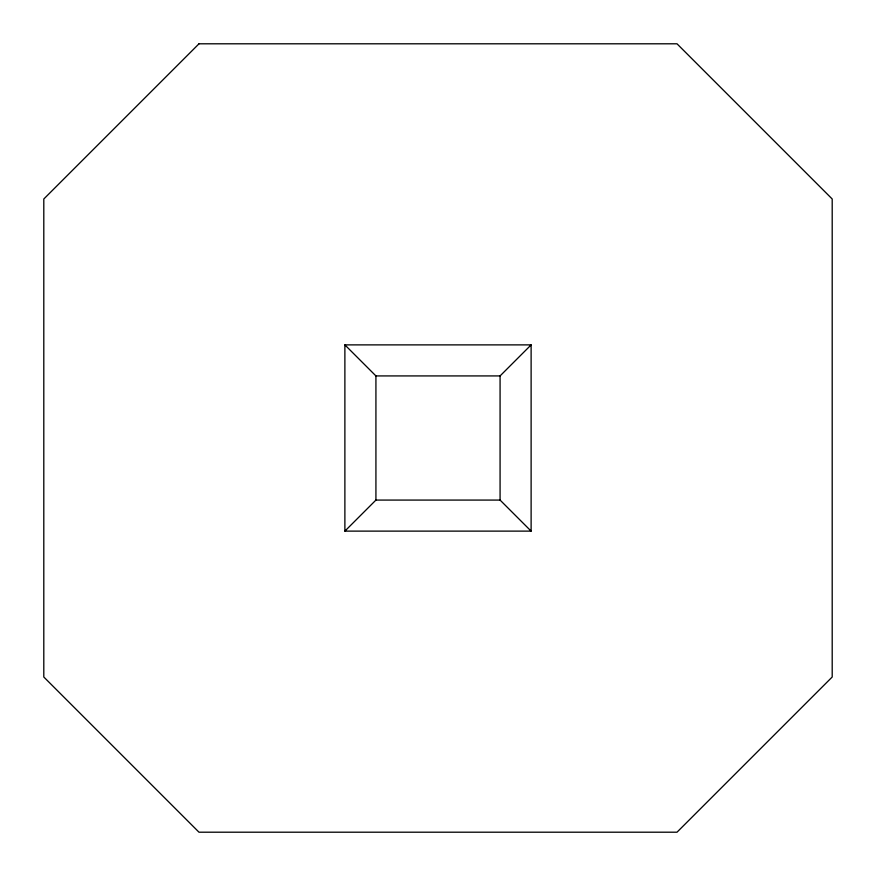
<?xml version="1.0" encoding="UTF-8"?>
<svg xmlns="http://www.w3.org/2000/svg" width="876" height="876" viewBox="0 0 876 876"><rect width="100%" height="100%" fill="white"/><g stroke="black" fill="none" stroke-linecap="round" stroke-linejoin="round"><path stroke-width="1.31" d="M344.881 531.119L375.924 500.076L375.924 375.924L344.881 344.881L531.119 344.881L531.119 531.119L344.881 531.119L344.881 344.881M375.924 375.924L500.076 375.924L531.119 344.881M375.924 500.076L500.076 500.076L531.119 531.119M500.076 375.924L500.076 500.076M198.994 43.8L43.8 198.994L43.8 677.006L198.994 832.2L677.006 832.2L832.2 677.006L832.2 198.994L677.006 43.8L198.994 43.8"/></g></svg>
